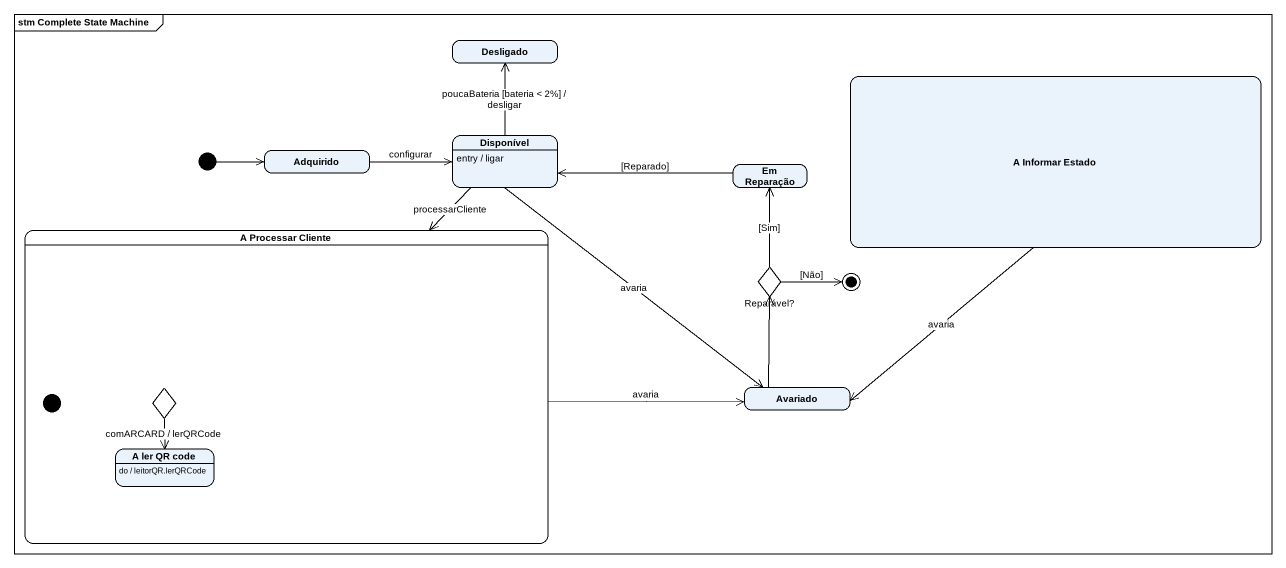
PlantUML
@startuml
mainframe stm Complete State Machine
hide empty description
state Desligado
state "A Informar Estado" as A_Informar_Estado
state Disponível
Disponível : entry / ligar
state Adquirido
state "Em Reparação" as Em_Reparação
state "A Processar Cliente" as A_Processar_Cliente {
  state initial2 <<start>>
  state choice1 <<choice>>
  state "A ler QR code" as A_ler_QR_code
  A_ler_QR_code : do / leitorQR.lerQRCode
}
state "Reparável?" as Reparável <<choice>>
state Avariado
[*] -right-> Adquirido
A_Informar_Estado --> Avariado : avaria
Disponível -up-> Desligado : poucaBateria [bateria < 2%] / desligar
Disponível --> A_Processar_Cliente : processarCliente
Disponível --> Avariado : avaria
Adquirido -right-> Disponível : configurar
Em_Reparação -left-> Disponível : [Reparado]
A_Processar_Cliente -right-> Avariado : avaria
Reparável -up-> Em_Reparação : [Sim]
choice1 --> A_ler_QR_code : comARCARD / lerQRCode
Avariado -up-> Reparável
Reparável -right-> [*] : [Não]
@enduml
